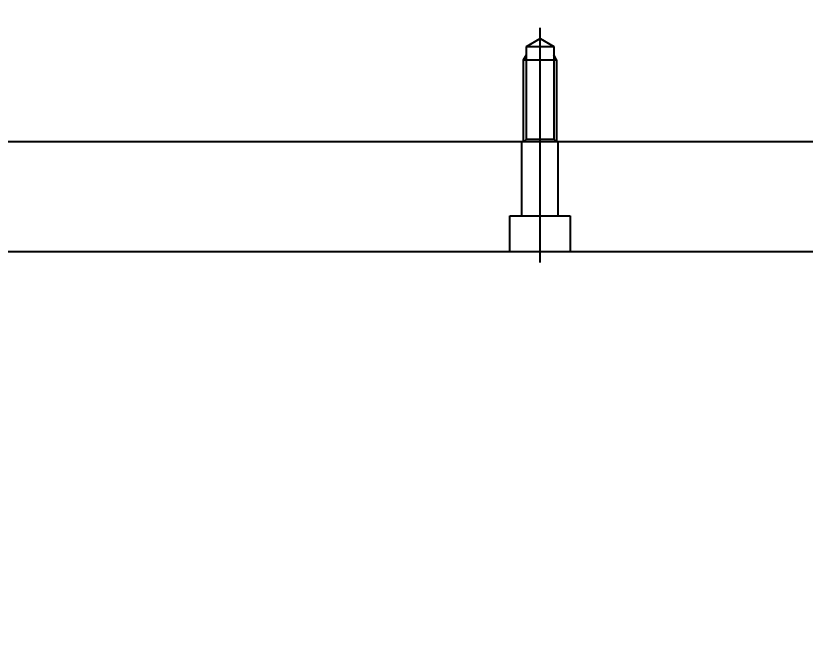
# Model space of a CAD drawing. Header units: inches. Extents: x 0 to 77285, y -118 to 40065.
# Drawn here: x 15942.5 to 16086.5, y 25528.8 to 25645.6 of the extents above; entities that cross this region are included whole.
import ezdxf

# ---------------------------------------------------------------- set-up
doc = ezdxf.new("R2010")
doc.units = ezdxf.units.IN
doc.header["$LTSCALE"] = 5
doc.header["$MEASUREMENT"] = 0
doc.layers.add('A', color=8, linetype='Continuous')
doc.styles.add('SCI', font='')
doc.styles.get('SCI').set_extended_font_data('Gulim')
doc.dimstyles.new('SCH', dxfattribs={"dimtxt": 2.5, "dimasz": 2, "dimexe": 1.25, "dimexo": 0.625, "dimtad": 1, "dimdec": 8, "dimtxsty": 'SCI', "dimcen": 2.5, "dimclrd": 4, "dimclre": 4, "dimclrt": 7, "dimadec": 8, "dimazin": 2, "dimtfac": 1, "dimtdec": 8, "dimtmove": 0, "dimatfit": 3, "dimfxl": 1, "dimarcsym": 0})

# ---------------------------------------------------------------- blocks, each defined once
blk = doc.blocks.new('A$Cc399747e')
for p, q in [((1245.3, 676), (1245.3, 652)), ((1447.8, 674), (1042.8, 674)), ((1239.8, 667.5), (1239.8, 674)), ((1250.8, 674), (1250.8, 667.5)), ((1250.8, 667.5), (1239.8, 667.5)), ((1242, 667.5), (1242, 654)), ((1248.6, 667.5), (1248.6, 654)), ((1245.3, 656), (1245.3, 633.16)), ((1042.8, 654), (1447.8, 654)), ((1042.8, 654), (1587.8, 654)), ((1242.8, 653.5), (1242.3, 654)), ((1242.3, 639), (1242.3, 654)), ((1248.3, 654), (1247.8, 653.5)), ((1248.3, 654), (1248.3, 639)), ((1247.8, 653.5), (1242.8, 653.5)), ((1242.8, 636.6), (1242.8, 653.5)), ((1247.8, 653.5), (1247.8, 636.6)), ((1242.3, 639), (1242.8, 638.13)), ((1248.3, 639), (1242.3, 639)), ((1248.3, 639), (1247.8, 638.13)), ((1245.3, 635.16), (1242.8, 636.6)), ((1247.8, 636.6), (1242.8, 636.6)), ((1247.8, 636.6), (1245.3, 635.16))]:
    blk.add_line(p, q)
at = {"ltscale": 3}
blk.add_line((1044.8, 654), (1447.79, 654), dxfattribs=at)
blk = doc.blocks.new('*D366')
at = {"color": 4, "lineweight": -2, "transparency": 16777216}
for p, q in [((12554.65, 23925.55), (12554.65, 28076.14)), ((17979.65, 23925.05), (17979.65, 28076.14)), ((12714.65, 27976.14), (17819.65, 27976.14))]:
    blk.add_line(p, q, dxfattribs=at)
at = {"color": 4, "transparency": 16777216}
for points in [[(12714.65, 28002.81), (12714.65, 27949.48), (12554.65, 27976.14)], [(17819.65, 28002.81), (17819.65, 27949.48), (17979.65, 27976.14)]]:
    blk.add_solid(points, dxfattribs=at)
at = {"layer": 'Defpoints', "color": 0, "transparency": 16777216}
for p in [(17979.65, 27976.14), (12554.65, 23875.55), (17979.65, 23875.05)]:
    blk.add_point(p, dxfattribs=at)
at = {"color": 7, "transparency": 16777216, "insert": (15267.15, 28128.81), "char_height": 200, "attachment_point": 5, "style": 'SCI'}
blk.add_mtext('5425', dxfattribs=at)
blk = doc.blocks.new('*D367')
at = {"color": 4, "lineweight": -2, "transparency": 16777216}
for p, q in [((12554.65, 23925.55), (12554.65, 29140.68)), ((21064.65, 23433.05), (21064.65, 29140.68)), ((12714.65, 29040.68), (20904.65, 29040.68))]:
    blk.add_line(p, q, dxfattribs=at)
at = {"color": 4, "transparency": 16777216}
for points in [[(12714.65, 29067.34), (12714.65, 29014.01), (12554.65, 29040.68)], [(20904.65, 29067.34), (20904.65, 29014.01), (21064.65, 29040.68)]]:
    blk.add_solid(points, dxfattribs=at)
at = {"layer": 'Defpoints', "color": 0, "transparency": 16777216}
for p in [(21064.65, 29040.68), (12554.65, 23875.55), (21064.65, 23383.05)]:
    blk.add_point(p, dxfattribs=at)
at = {"color": 7, "transparency": 16777216, "insert": (16809.65, 29193.47), "char_height": 200, "attachment_point": 5, "style": 'SCI'}
blk.add_mtext('8510', dxfattribs=at)
blk = doc.blocks.new('*D374')
at = {"color": 4, "lineweight": -2, "transparency": 16777216}
for p, q in [((12554.65, 23925.55), (12554.65, 30215.88)), ((37924.65, 23433.05), (37924.65, 30215.88)), ((12714.65, 30115.88), (37764.65, 30115.88))]:
    blk.add_line(p, q, dxfattribs=at)
at = {"color": 4, "transparency": 16777216}
for points in [[(12714.65, 30142.54), (12714.65, 30089.21), (12554.65, 30115.88)], [(37764.65, 30142.54), (37764.65, 30089.21), (37924.65, 30115.88)]]:
    blk.add_solid(points, dxfattribs=at)
at = {"layer": 'Defpoints', "color": 0, "transparency": 16777216}
for p in [(37924.65, 30115.88), (12554.65, 23875.55), (37924.65, 23383.05)]:
    blk.add_point(p, dxfattribs=at)
at = {"color": 7, "transparency": 16777216, "insert": (25239.65, 30268.54), "char_height": 200, "attachment_point": 5, "style": 'SCI'}
blk.add_mtext('25370', dxfattribs=at)

msp = doc.modelspace()

# ---------------------------------------------------------------- block references
at = {"layer": 'A', "rotation": 180}
msp.add_blockref('A$Cc399747e', (17283.44187244, 26276.55060516), dxfattribs=at)

# ---------------------------------------------------------------- dimensions: what is measured, and where the dimension line sits
for base, p2, picture, middle in [((37924.649780898, 30115.8761734788), (37924.649780898, 23383.0504762948), '*D374', (25239.649780898, 30268.5392893244)), ((21064.649780898, 29040.6754827387), (21064.649780898, 23383.0504762948), '*D367', (16809.649780898, 29193.4717543765)), ((17979.649780898, 27976.1433020648), (17979.649780898, 23875.0504762948), '*D366', (15267.149780898, 28128.8064179103))]:
    dim = msp.add_linear_dim(base=base, p1=(12554.649780898, 23875.5504762968), p2=p2, dimstyle='SCH', override={"dimscale": 80})
    dim.commit()
    dim.dimension.update_dxf_attribs({"geometry": picture, "text_midpoint": middle})

doc.saveas('drawing.dxf')
